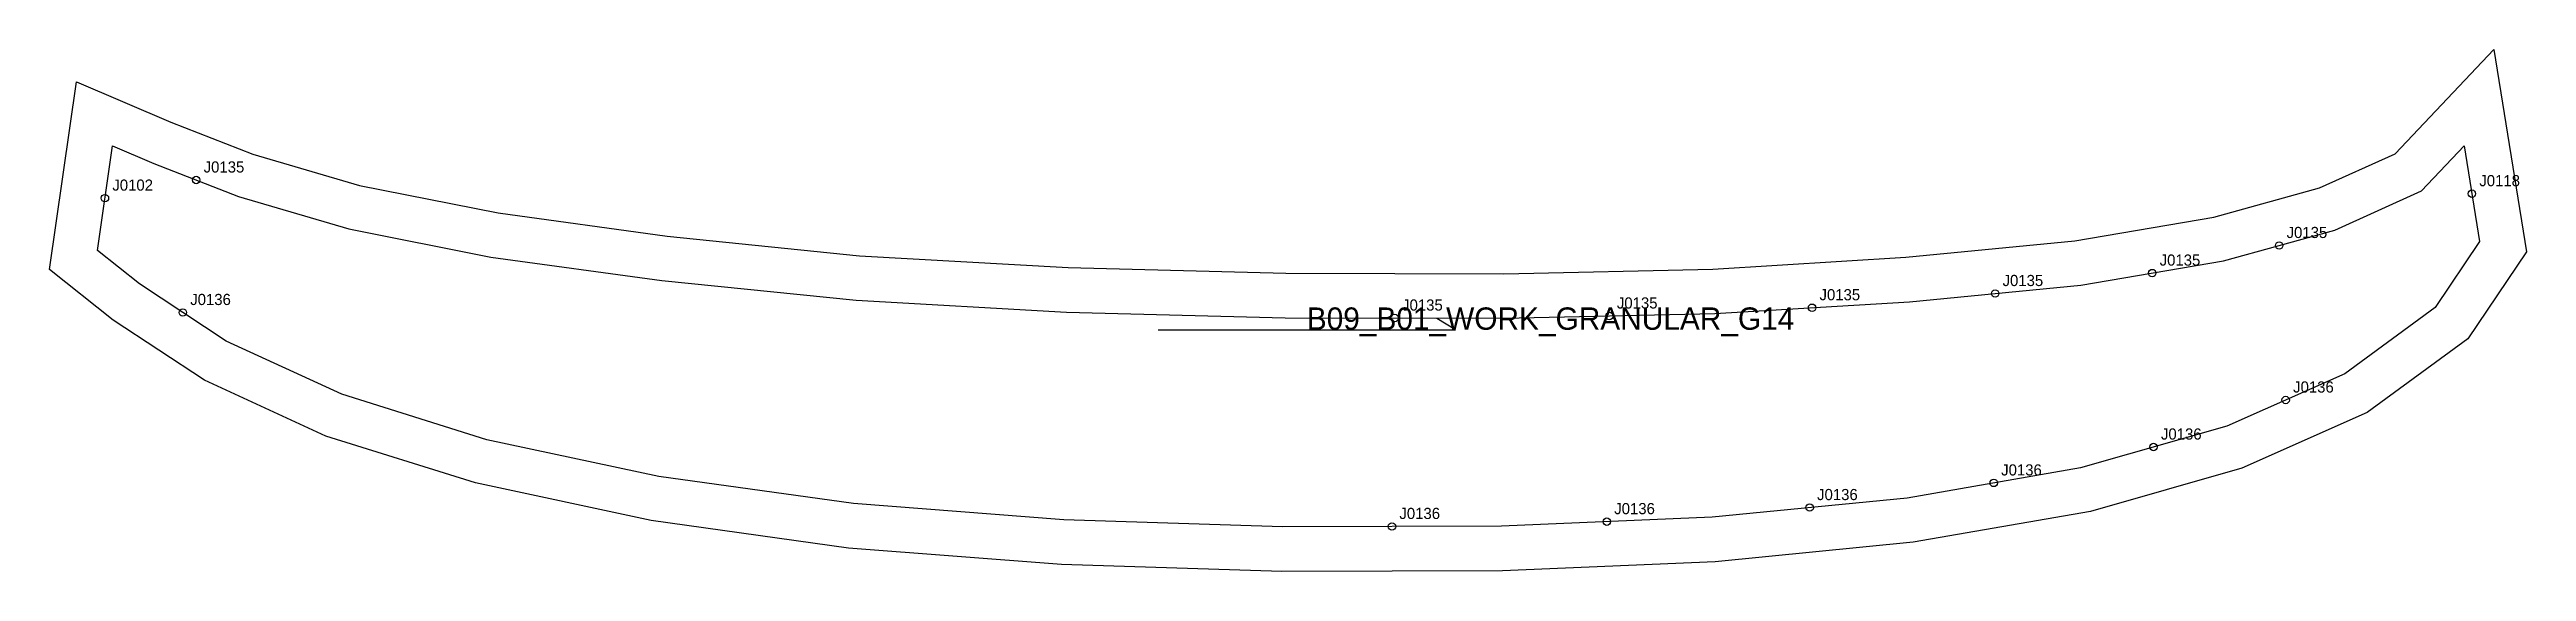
# Model space of a CAD drawing. Header units: millimetres. Extents: x -17 to 649, y -114 to 26.
import ezdxf

# ---------------------------------------------------------------- set-up
doc = ezdxf.new("R2010")
doc.units = ezdxf.units.MM
for name, color, linetype in [('CUT', 1, 'Continuous'), ('GRAIN', 3, 'Continuous'), ('LABEL', 7, 'Continuous'), ('NOTCH', 2, 'Continuous'), ('SEW', 5, 'Continuous')]:
    doc.layers.add(name, color=color, linetype=linetype)

msp = doc.modelspace()

# ---------------------------------------------------------------- linework, layer by layer
at = {"layer": 'CUT'}
msp.add_lwpolyline([(-9.65, 17.19), (15.68, 6.33), (37.76, -2.21), (66.43, -10.62), (103.76, -18.05), (149.17, -24.26), (200.92, -29.52), (257.05, -32.72), (315.56, -34.19), (374.12, -34.36), (430.39, -33.11), (482.27, -29.96), (527.75, -25.55), (565.1, -19.21), (593.49, -11.31), (613.85, -2.14), (640.4, 25.87), (649.15, -28.5), (633.35, -51.88), (606.34, -71.7), (572.64, -86.67), (531.88, -98.26), (484.22, -106.55), (431.03, -111.77), (373.78, -114.2), (314.49, -114.38), (255.18, -112.53), (197.94, -108.1), (144.89, -100.69), (97.6, -90.61), (57.35, -77.99), (24.72, -63), (0.23, -46.82), (-16.91, -33.2), (-9.65, 17.19)], close=True, dxfattribs=at)
at = {"layer": 'GRAIN'}
for p, q in [((361.17, -49.43), (356.17, -46.43)), ((281.17, -49.43), (361.17, -49.43))]:
    msp.add_line(p, q, dxfattribs=at)
at = {"layer": 'NOTCH'}
for centre in [(-2.02, -14.05), (22.53, -9.18), (634.48, -12.86), (582.65, -26.78), (548.52, -34.2), (506.27, -39.69), (18.92, -44.79), (344.81, -46.28), (402.56, -45.73), (457.05, -43.51), (584.41, -68.31), (548.87, -80.95), (505.9, -90.6), (456.4, -97.22), (344.08, -102.29), (401.85, -101)]:
    msp.add_circle(centre, 1, dxfattribs=at)
at = {"layer": 'SEW'}
msp.add_lwpolyline([(0, 0), (11.15, -4.78), (33.9, -13.59), (63.57, -22.28), (101.77, -29.89), (147.74, -36.18), (199.97, -41.49), (256.56, -44.71), (315.39, -46.19), (374.23, -46.36), (430.88, -45.1), (483.21, -41.92), (529.33, -37.46), (567.71, -30.94), (597.59, -22.63), (620.94, -12.11), (632.41, 0), (636.55, -25.72), (624.57, -43.43), (600.28, -61.26), (568.54, -75.36), (529.2, -86.55), (482.6, -94.65), (430.19, -99.79), (373.51, -102.2), (314.66, -102.38), (255.83, -100.55), (199.24, -96.17), (146.97, -88.86), (100.65, -78.99), (61.66, -66.77), (30.56, -52.49), (7.28, -37.09), (-4.05, -28.09)], close=True, dxfattribs=at)

# ---------------------------------------------------------------- texts
at = {"layer": 'LABEL'}
for s, height, p in [('J0135', 3, (24.53, -7.18)), ('J0102', 3, (-0.02, -12.05)), ('J0118', 3, (636.48, -10.86)), ('J0135', 3, (584.65, -24.78)), ('J0135', 3, (550.52, -32.2)), ('J0136', 3, (20.92, -42.79)), ('J0135', 3, (459.05, -41.51)), ('J0135', 3, (508.27, -37.69)), ('B09_B01_WORK_GRANULAR_G14', 6, (321.17, -49.43)), ('J0135', 3, (346.81, -44.28)), ('J0135', 3, (404.56, -43.73)), ('J0136', 3, (586.41, -66.31)), ('J0136', 3, (550.87, -78.95)), ('J0136', 3, (507.9, -88.6)), ('J0136', 3, (458.4, -95.22)), ('J0136', 3, (346.08, -100.29)), ('J0136', 3, (403.85, -99))]:
    msp.add_text(s, height=height, dxfattribs=at).set_placement(p)

doc.saveas('drawing.dxf')
